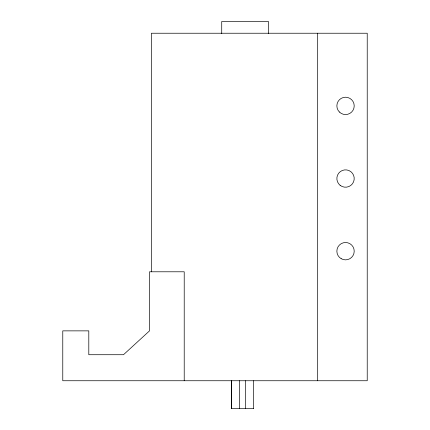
<?xml version="1.0" encoding="UTF-8"?>
<svg xmlns="http://www.w3.org/2000/svg" width="430" height="430" viewBox="0 0 430 430"><rect width="100%" height="100%" fill="white"/><g stroke="black" fill="none" stroke-linecap="round" stroke-linejoin="round"><path stroke-width="0.64" d="M231.206 408.5L253.566 408.5M317.684 33.234L317.684 380.743M268.476 33.572L268.476 21.5L221.724 21.5L221.724 33.572M253.566 380.743L253.523 408.5M245.433 380.743L245.433 408.5M239.488 380.743L239.488 408.5M231.399 380.743L231.399 408.5M231.361 380.743L231.361 408.5M184.217 380.743L184.217 271.787L149.522 271.787L149.522 330.863L123.496 354.718L88.8 354.718L88.8 330.863L62.775 330.863L62.775 380.743L367.225 380.743L367.225 33.234L151.387 33.234L151.387 271.787M341.2 258.699A8.675 8.675 0 0 0 354.212 251.184A8.675 8.675 0 0 0 341.2 243.67A8.675 8.675 0 0 0 341.2 258.699M340.141 185.325A8.675 8.675 0 0 0 354.121 179.815A8.675 8.675 0 0 0 342.355 170.463A8.675 8.675 0 0 0 340.141 185.325M339.404 112.02A8.675 8.675 0 0 0 353.917 108.129A8.675 8.675 0 0 0 343.296 97.508A8.675 8.675 0 0 0 339.404 112.02"/></g></svg>
